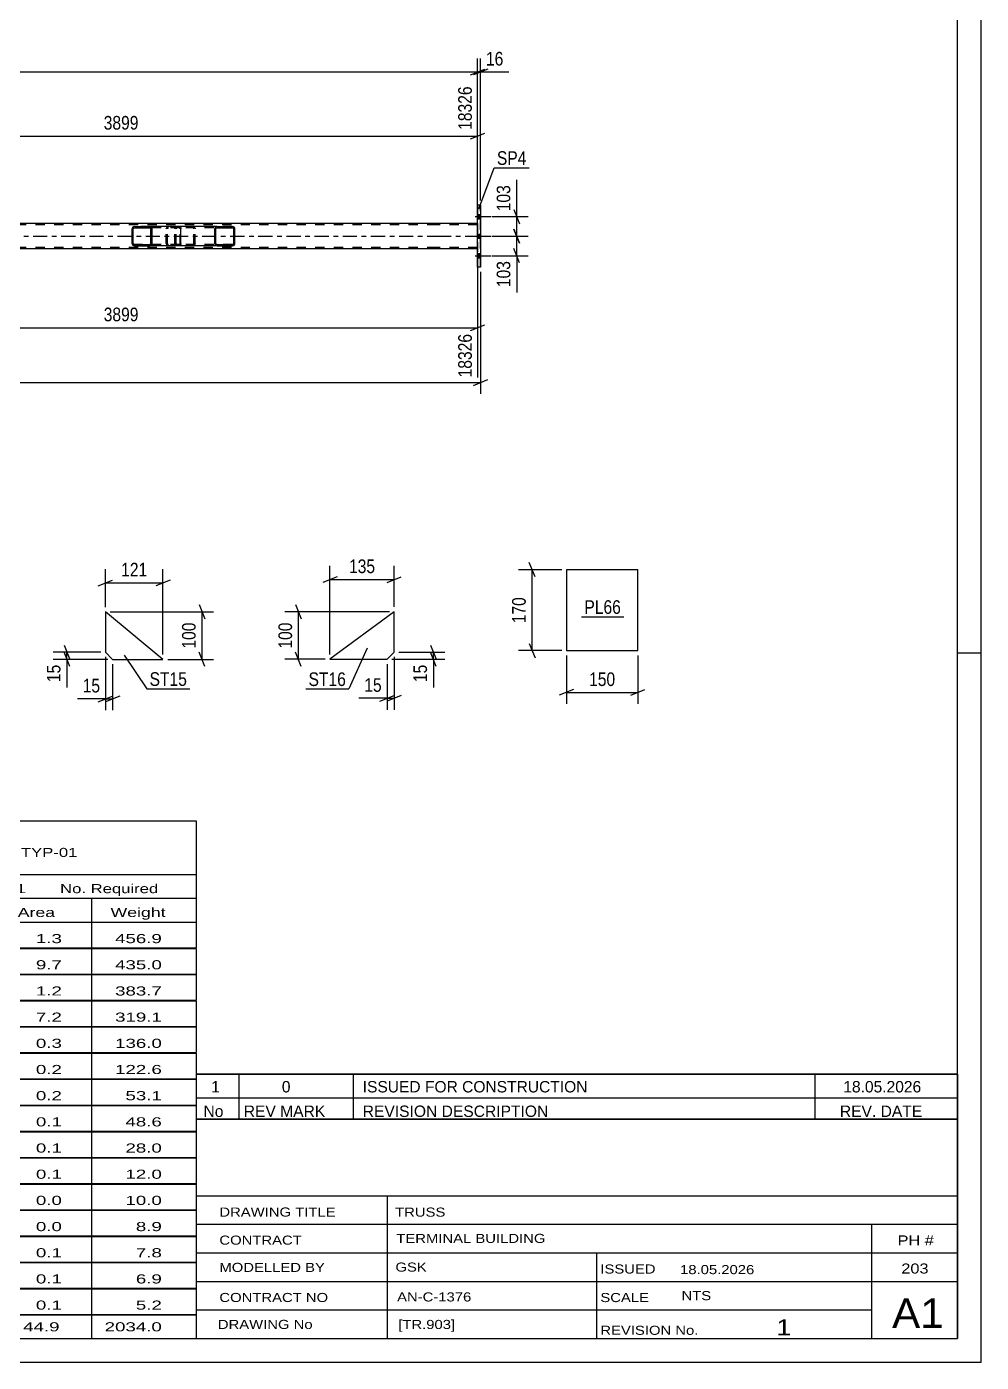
# Model space of a CAD drawing. Header units: millimetres. Extents: x 0 to 841, y 0 to 594.
# Drawn here: x 640.4 to 841, y 0 to 280.6 of the extents above; entities that cross this region are included whole.
import ezdxf

# ---------------------------------------------------------------- set-up
doc = ezdxf.new("R2010")
doc.units = ezdxf.units.MM
doc.linetypes.add('DXK_LINE_DOT2', pattern=[3.9198, 1.9599, -1.9599])
doc.linetypes.add('DXK_LINE_DOT3', pattern=[5.9187, 2.979, -0.9799, 0.9799, -0.9799])
doc.styles.add('Arial Narrow', font='ARIALN.TTF', dxfattribs={"height": 0.2})

# ---------------------------------------------------------------- blocks, each defined once
blk = doc.blocks.new('Unknown-283133313-1133')
at = {"color": 5, "linetype": 'Continuous'}
for p, q in [((841, 0), (841, 594)), ((836, 5), (836, 589)), ((841, 149), (836, 149)), ((5, 5), (836, 5)), ((0, 0), (841, 0))]:
    blk.add_line(p, q, dxfattribs=at)
blk = doc.blocks.new('Part-283133313-5210 - 5194')
at = {"color": 2, "linetype": 'Continuous'}
for p, q in [((656.93, 157.68), (656.93, 149.18)), ((669.02, 147.68), (656.93, 157.68)), ((656.93, 149.18), (658.43, 147.68)), ((658.43, 147.68), (669.02, 147.68))]:
    blk.add_line(p, q, dxfattribs=at)
blk = doc.blocks.new('Part-283133313-5276 - 5260')
at = {"color": 2, "linetype": 'Continuous'}
for p, q in [((717.61, 157.69), (704.11, 147.69)), ((717.61, 149.19), (717.61, 157.69)), ((716.11, 147.69), (717.61, 149.19)), ((704.11, 147.69), (716.11, 147.69))]:
    blk.add_line(p, q, dxfattribs=at)
blk = doc.blocks.new('Part-283133313-1417 - 1373')
at = {"color": 7, "linetype": 'DXK_LINE_DOT2'}
for p, q in [((726.51, 238.99), (67.6, 238.99)), ((735.13, 238.99), (726.61, 238.99)), ((735.13, 233.95), (735.13, 239.23)), ((735.13, 239.23), (735.13, 239.23)), ((735.13, 239.23), (735.13, 233.95)), ((735.13, 238.99), (735.13, 238.99)), ((726.51, 234.19), (67.6, 234.19)), ((735.13, 234.19), (726.61, 234.19)), ((735.13, 234.19), (735.13, 234.19)), ((735.13, 233.95), (735.13, 233.95))]:
    blk.add_line(p, q, dxfattribs=at)
at = {"color": 2, "linetype": 'Continuous'}
for p, q in [((726.51, 239.23), (590.52, 239.23)), ((735.13, 239.23), (726.61, 239.23)), ((726.51, 233.95), (590.52, 233.95)), ((735.13, 233.95), (726.61, 233.95))]:
    blk.add_line(p, q, dxfattribs=at)
at = {"color": 7, "linetype": 'DXK_LINE_DOT3'}
for p, q in [((67.6, 236.59), (726.51, 236.59)), ((726.61, 236.59), (745.13, 236.59))]:
    blk.add_line(p, q, dxfattribs=at)
blk = doc.blocks.new('Part-283133313-1544 - 1373')
at = {"linetype": 'Continuous'}
h = blk.add_hatch(dxfattribs=at)
h.set_pattern_fill('', scale=0.7, style=0, pattern_type=0)
h.set_pattern_definition([(45, (666.6946, 238.2945), (-1.57154, 1.57154), [])])
h.paths.add_polyline_path([(666.73, 238.11), (666.69, 238.29), (666.59, 238.45), (666.42, 238.55), (666.23, 238.59), (663.05, 238.59), (662.85, 238.55), (662.69, 238.45), (662.58, 238.29), (662.54, 238.11), (662.54, 235.07), (662.58, 234.89), (662.69, 234.73), (662.85, 234.63), (663.05, 234.59), (666.23, 234.59), (666.42, 234.63), (666.59, 234.73), (666.69, 234.89), (666.73, 235.07)])
h.paths.add_polyline_path([(666.46, 234.98), (666.41, 234.9), (666.33, 234.85), (666.23, 234.83), (663.05, 234.83), (662.95, 234.85), (662.87, 234.9), (662.81, 234.98), (662.79, 235.07), (662.79, 238.11), (662.81, 238.2), (662.87, 238.28), (662.95, 238.33), (663.05, 238.35), (666.23, 238.35), (666.33, 238.33), (666.41, 238.28), (666.46, 238.2), (666.48, 238.11), (666.48, 235.07)])
at = {"color": 2, "linetype": 'Continuous'}
for p, q in [((663.05, 238.59), (662.85, 238.55)), ((663.05, 238.59), (666.23, 238.59)), ((672.53, 238.59), (666.23, 238.59)), ((666.42, 238.55), (666.23, 238.59)), ((672.53, 238.59), (672.63, 238.55)), ((672.63, 238.55), (672.72, 238.45)), ((662.58, 238.29), (662.54, 238.11)), ((662.54, 235.07), (662.54, 238.11)), ((662.79, 238.11), (662.81, 238.2)), ((662.79, 235.07), (662.79, 238.11)), ((662.81, 238.2), (662.87, 238.28)), ((662.87, 238.28), (662.95, 238.33)), ((662.95, 238.33), (663.05, 238.35)), ((663.05, 238.35), (666.23, 238.35)), ((666.23, 238.35), (666.33, 238.33)), ((666.33, 238.33), (666.41, 238.28)), ((666.41, 238.28), (666.46, 238.2)), ((666.46, 238.2), (666.48, 238.11)), ((666.48, 235.07), (666.48, 238.11)), ((666.73, 238.11), (666.69, 238.29)), ((666.73, 235.07), (666.73, 238.11)), ((672.72, 238.45), (672.78, 238.29)), ((672.78, 238.29), (672.8, 238.11)), ((672.8, 235.07), (672.8, 238.11)), ((662.54, 235.07), (662.58, 234.89)), ((662.81, 234.98), (662.79, 235.07)), ((662.87, 234.9), (662.81, 234.98)), ((662.85, 234.63), (663.05, 234.59)), ((662.95, 234.85), (662.87, 234.9)), ((663.05, 234.83), (662.95, 234.85)), ((663.05, 234.83), (666.23, 234.83)), ((663.05, 234.59), (666.23, 234.59)), ((666.33, 234.85), (666.23, 234.83)), ((666.23, 234.59), (666.42, 234.63)), ((672.53, 234.59), (666.23, 234.59)), ((666.41, 234.9), (666.33, 234.85)), ((666.46, 234.98), (666.41, 234.9)), ((666.48, 235.07), (666.46, 234.98)), ((666.69, 234.89), (666.73, 235.07)), ((672.63, 234.63), (672.53, 234.59)), ((672.72, 234.73), (672.63, 234.63)), ((672.78, 234.89), (672.72, 234.73)), ((672.8, 235.07), (672.78, 234.89))]:
    blk.add_line(p, q, dxfattribs=at)
at = {"color": 7, "linetype": 'DXK_LINE_DOT2'}
for p, q in [((666.23, 238.59), (663.05, 238.59)), ((670, 238.55), (670.2, 238.59)), ((671.54, 238.35), (671.54, 238.59)), ((672.53, 238.35), (663.05, 238.35)), ((669.69, 238.11), (669.73, 238.29)), ((669.69, 235.07), (669.69, 238.11)), ((669.96, 238.2), (669.94, 238.11)), ((669.94, 235.07), (669.94, 238.11)), ((670.02, 238.28), (669.96, 238.2)), ((670.02, 238.28), (670.04, 238.29)), ((670.04, 238.29), (670.1, 238.33)), ((670.1, 238.33), (670.2, 238.35)), ((672.58, 238.33), (672.53, 238.35)), ((672.63, 238.28), (672.58, 238.33)), ((672.66, 238.2), (672.63, 238.28)), ((672.67, 238.11), (672.66, 238.2)), ((672.67, 235.07), (672.67, 238.11)), ((672.53, 234.83), (663.05, 234.83)), ((666.23, 234.59), (663.05, 234.59)), ((669.73, 234.89), (669.69, 235.07)), ((669.94, 235.07), (669.96, 234.98)), ((669.96, 234.98), (670.02, 234.9)), ((670.2, 234.59), (670, 234.63)), ((670.02, 234.9), (670.1, 234.85)), ((670.1, 234.85), (670.2, 234.83)), ((671.54, 234.59), (671.54, 234.83)), ((672.53, 234.83), (672.58, 234.85)), ((672.58, 234.85), (672.63, 234.9)), ((672.63, 234.9), (672.66, 234.98)), ((672.66, 234.98), (672.67, 235.07))]:
    blk.add_line(p, q, dxfattribs=at)
at = {"color": 2, "linetype": 'Continuous'}
for centre, start, end in [((663.03, 238.1), 111.1941, 156.1506), ((666.24, 238.1), 23.8494, 68.8059), ((663.03, 235.09), 203.8494, 248.8059), ((666.24, 235.09), 291.1941, 336.1506)]:
    blk.add_arc(centre, 0.492, start, end, dxfattribs=at)
at = {"color": 7, "linetype": 'DXK_LINE_DOT2'}
for centre, start, end in [((670.18, 238.1), 111.1941, 156.1506), ((670.18, 235.09), 203.8494, 248.8059)]:
    blk.add_arc(centre, 0.492, start, end, dxfattribs=at)
blk = doc.blocks.new('Bolt-283133313-1439 - 1373')
at = {"linetype": 'Continuous'}
for points in [[(735.77, 240.25), (735.77, 241.13), (735.13, 241.13), (735.13, 240.25)], [(735.77, 240.25), (735.77, 241.13), (735.13, 241.13), (735.13, 240.25)], [(735.77, 240.25), (735.77, 241.13), (735.13, 241.13), (735.13, 240.25)], [(735.77, 236.15), (735.77, 237.03), (735.13, 237.03), (735.13, 236.15)], [(735.77, 236.15), (735.77, 237.03), (735.13, 237.03), (735.13, 236.15)], [(735.77, 232.05), (735.77, 232.93), (735.13, 232.93), (735.13, 232.05)], [(735.77, 232.05), (735.77, 232.93), (735.13, 232.93), (735.13, 232.05)], [(735.77, 232.05), (735.77, 232.93), (735.13, 232.93), (735.13, 232.05)]]:
    blk.add_hatch(color=1, dxfattribs=at).paths.add_polyline_path(points)
at = {"color": 1, "linetype": 'Continuous'}
for p, q in [((734.61, 240.69), (737.93, 240.69)), ((734.61, 240.69), (737.93, 240.69)), ((734.61, 240.69), (737.93, 240.69)), ((735.13, 241.13), (735.77, 241.13)), ((735.13, 241.13), (735.77, 241.13)), ((735.13, 241.13), (735.77, 241.13)), ((735.13, 240.25), (735.77, 240.25)), ((735.13, 240.25), (735.77, 240.25)), ((735.13, 240.25), (735.77, 240.25)), ((734.61, 236.59), (737.93, 236.59)), ((734.61, 236.59), (737.93, 236.59)), ((735.13, 237.03), (735.77, 237.03)), ((735.13, 237.03), (735.77, 237.03)), ((735.13, 236.15), (735.77, 236.15)), ((735.13, 236.15), (735.77, 236.15)), ((735.13, 232.93), (735.77, 232.93)), ((735.13, 232.93), (735.77, 232.93)), ((735.13, 232.93), (735.77, 232.93)), ((734.61, 232.49), (737.93, 232.49)), ((734.61, 232.49), (737.93, 232.49)), ((734.61, 232.49), (737.93, 232.49)), ((735.13, 232.05), (735.77, 232.05)), ((735.13, 232.05), (735.77, 232.05)), ((735.13, 232.05), (735.77, 232.05))]:
    blk.add_line(p, q, dxfattribs=at)
blk = doc.blocks.new('Part-283133313-1542 - 1373')
at = {"color": 2, "linetype": 'Continuous'}
for p, q in [((735.77, 243.09), (735.13, 243.09)), ((735.13, 230.09), (735.13, 243.09)), ((735.77, 243.09), (735.77, 230.09)), ((735.77, 230.09), (735.13, 230.09))]:
    blk.add_line(p, q, dxfattribs=at)
at = {"color": 7, "linetype": 'DXK_LINE_DOT2'}
for p, q in [((735.13, 243.09), (735.13, 230.09)), ((735.77, 230.09), (735.77, 243.09))]:
    blk.add_line(p, q, dxfattribs=at)
blk = doc.blocks.new('Part-283133313-1534 - 1373')
at = {"linetype": 'Continuous'}
h = blk.add_hatch(dxfattribs=at)
h.set_pattern_fill('', scale=0.7, style=0, pattern_type=0)
h.set_pattern_definition([(45, (684.1053, 238.2945), (-1.57154, 1.57154), [])])
h.paths.add_polyline_path([(684.14, 238.11), (684.11, 238.29), (683.99, 238.45), (683.83, 238.55), (683.63, 238.59), (680.4, 238.59), (680.2, 238.55), (680.04, 238.45), (679.93, 238.29), (679.89, 238.11), (679.89, 235.07), (679.93, 234.89), (680.04, 234.73), (680.2, 234.63), (680.4, 234.59), (683.63, 234.59), (683.83, 234.63), (683.99, 234.73), (684.11, 234.89), (684.14, 235.07)])
h.paths.add_polyline_path([(683.87, 234.98), (683.81, 234.9), (683.73, 234.85), (683.63, 234.83), (680.4, 234.83), (680.3, 234.85), (680.22, 234.9), (680.16, 234.98), (680.14, 235.07), (680.14, 238.11), (680.16, 238.2), (680.22, 238.28), (680.3, 238.33), (680.4, 238.35), (683.63, 238.35), (683.73, 238.33), (683.81, 238.28), (683.87, 238.2), (683.89, 238.11), (683.89, 235.07)])
at = {"color": 7, "linetype": 'DXK_LINE_DOT2'}
for p, q in [((671.85, 238.55), (672.05, 238.59)), ((672.53, 238.59), (672.05, 238.59)), ((675.28, 238.59), (675.48, 238.55)), ((683.63, 238.59), (680.4, 238.59)), ((671.54, 238.11), (671.58, 238.29)), ((671.54, 235.07), (671.54, 238.11)), ((671.81, 238.2), (671.79, 238.11)), ((671.79, 235.07), (671.79, 238.11)), ((671.87, 238.28), (671.81, 238.2)), ((671.95, 238.33), (671.87, 238.28)), ((672.05, 238.35), (671.95, 238.33)), ((683.63, 238.35), (672.05, 238.35)), ((675.38, 238.33), (675.28, 238.35)), ((675.46, 238.28), (675.38, 238.33)), ((675.52, 238.2), (675.46, 238.28)), ((675.54, 238.11), (675.52, 238.2)), ((675.54, 235.07), (675.54, 238.11)), ((675.76, 238.29), (675.79, 238.11)), ((675.79, 235.07), (675.79, 238.11)), ((671.58, 234.89), (671.54, 235.07)), ((671.79, 235.07), (671.81, 234.98)), ((671.81, 234.98), (671.87, 234.9)), ((672.05, 234.59), (671.85, 234.63)), ((671.87, 234.9), (671.95, 234.85)), ((671.95, 234.85), (672.05, 234.83)), ((683.63, 234.83), (672.05, 234.83)), ((672.53, 234.59), (672.05, 234.59)), ((675.28, 234.83), (675.38, 234.85)), ((675.48, 234.63), (675.28, 234.59)), ((675.38, 234.85), (675.46, 234.9)), ((675.46, 234.9), (675.52, 234.98)), ((675.52, 234.98), (675.54, 235.07)), ((675.79, 235.07), (675.76, 234.89)), ((683.63, 234.59), (680.4, 234.59))]:
    blk.add_line(p, q, dxfattribs=at)
at = {"color": 2, "linetype": 'Continuous'}
for p, q in [((680.4, 238.59), (672.53, 238.59)), ((680.4, 238.59), (680.2, 238.55)), ((680.4, 238.59), (683.63, 238.59)), ((683.83, 238.55), (683.63, 238.59)), ((679.93, 238.29), (679.89, 238.11)), ((679.89, 235.07), (679.89, 238.11)), ((680.14, 238.11), (680.16, 238.2)), ((680.14, 235.07), (680.14, 238.11)), ((680.16, 238.2), (680.22, 238.28)), ((680.22, 238.28), (680.3, 238.33)), ((680.3, 238.33), (680.4, 238.35)), ((680.4, 238.35), (683.63, 238.35)), ((683.63, 238.35), (683.73, 238.33)), ((683.73, 238.33), (683.81, 238.28)), ((683.81, 238.28), (683.87, 238.2)), ((683.87, 238.2), (683.89, 238.11)), ((683.89, 235.07), (683.89, 238.11)), ((684.14, 238.11), (684.11, 238.29)), ((684.14, 235.07), (684.14, 238.11)), ((680.4, 234.59), (672.53, 234.59)), ((679.89, 235.07), (679.93, 234.89)), ((680.16, 234.98), (680.14, 235.07)), ((680.22, 234.9), (680.16, 234.98)), ((680.2, 234.63), (680.4, 234.59)), ((680.3, 234.85), (680.22, 234.9)), ((680.4, 234.83), (680.3, 234.85)), ((680.4, 234.83), (683.63, 234.83)), ((680.4, 234.59), (683.63, 234.59)), ((683.73, 234.85), (683.63, 234.83)), ((683.63, 234.59), (683.83, 234.63)), ((683.81, 234.9), (683.73, 234.85)), ((683.87, 234.98), (683.81, 234.9)), ((683.89, 235.07), (683.87, 234.98)), ((684.11, 234.89), (684.14, 235.07))]:
    blk.add_line(p, q, dxfattribs=at)
at = {"color": 7, "linetype": 'DXK_LINE_DOT2'}
for centre, start, end in [((672.03, 238.09), 110.7583, 155.6801), ((675.3, 238.09), 24.3199, 69.2417), ((672.03, 235.09), 204.3199, 249.2417), ((675.3, 235.09), 290.7583, 335.6801)]:
    blk.add_arc(centre, 0.496, start, end, dxfattribs=at)
at = {"color": 2, "linetype": 'Continuous'}
for centre, start, end in [((680.38, 238.09), 110.7583, 155.68), ((683.65, 238.09), 24.32, 69.2417), ((680.38, 235.09), 204.32, 249.2417), ((683.65, 235.09), 290.7583, 335.68)]:
    blk.add_arc(centre, 0.496, start, end, dxfattribs=at)
blk = doc.blocks.new('Part-283133313-5167 - 5163')
at = {"color": 2, "linetype": 'Continuous'}
for p, q in [((753.82, 166.51), (753.82, 149.51)), ((768.82, 166.51), (753.82, 166.51)), ((768.82, 149.51), (768.82, 166.51)), ((753.82, 149.51), (768.82, 149.51))]:
    blk.add_line(p, q, dxfattribs=at)
blk = doc.blocks.new('StraightDimension-283133313-5234 - 5194')
at = {"color": 7, "linetype": 'Continuous'}
for p, q in [((655.93, 149.18), (645.98, 149.18)), ((648.23, 150.68), (649.43, 147.68)), ((649.43, 146.18), (648.23, 149.18)), ((648.83, 147.68), (648.83, 149.18)), ((657.43, 147.68), (645.98, 147.68))]:
    blk.add_line(p, q, dxfattribs=at)
at = {"color": 0}
blk.add_wipeout([(648.08, 147.15), (643.88, 147.15), (643.88, 142.3), (648.08, 142.3)], dxfattribs=at)
at = {"color": 7, "linetype": 'Continuous'}
blk.add_line((648.83, 147.68), (648.83, 141.77), dxfattribs=at)
blk.add_line((648.83, 147.68), (648.83, 141.77), dxfattribs=at)
at = {"color": 3, "style": 'Arial Narrow'}
blk.add_text('15', height=2.863, rotation=90.0002, dxfattribs=at).set_placement((647.48, 142.9))
blk = doc.blocks.new('StraightDimension-283133313-5212 - 5194')
at = {"color": 7, "linetype": 'Continuous'}
for p, q in [((656.93, 148.18), (656.93, 136.98)), ((658.43, 146.68), (658.43, 136.98)), ((655.43, 138.78), (658.43, 139.98)), ((659.93, 139.98), (656.93, 138.78)), ((656.93, 139.38), (658.43, 139.38))]:
    blk.add_line(p, q, dxfattribs=at)
at = {"color": 0}
blk.add_wipeout([(656.41, 140.13), (656.41, 144.33), (651.55, 144.33), (651.55, 140.13)], dxfattribs=at)
at = {"color": 7, "linetype": 'Continuous'}
blk.add_line((656.93, 139.38), (651.03, 139.38), dxfattribs=at)
blk.add_line((656.93, 139.38), (651.03, 139.38), dxfattribs=at)
at = {"color": 3, "style": 'Arial Narrow'}
blk.add_text('15', height=2.863, dxfattribs=at).set_placement((652.15, 140.73))
blk = doc.blocks.new('StraightDimension-283133313-5224 - 5194')
at = {"color": 7, "linetype": 'Continuous'}
for p, q in [((656.93, 158.68), (656.93, 166.6)), ((669.02, 148.68), (669.02, 166.6)), ((655.43, 163.15), (658.43, 164.35)), ((656.93, 163.75), (669.02, 163.75)), ((670.52, 164.35), (667.52, 163.15))]:
    blk.add_line(p, q, dxfattribs=at)
at = {"color": 0}
blk.add_wipeout([(666.32, 164.5), (666.32, 168.7), (659.64, 168.7), (659.64, 164.5)], dxfattribs=at)
at = {"color": 3, "style": 'Arial Narrow'}
blk.add_text('121', height=2.863, dxfattribs=at).set_placement((660.24, 165.1))
blk = doc.blocks.new('StraightDimension-283133313-5245 - 5194')
at = {"color": 7, "linetype": 'Continuous'}
for p, q in [((657.93, 157.68), (679.64, 157.68)), ((676.64, 159.18), (677.84, 156.18)), ((677.24, 147.68), (677.24, 157.68)), ((677.84, 146.18), (676.64, 149.18)), ((670.02, 147.68), (679.64, 147.68))]:
    blk.add_line(p, q, dxfattribs=at)
at = {"color": 0}
blk.add_wipeout([(676.49, 156.02), (672.29, 156.02), (672.29, 149.34), (676.49, 149.34)], dxfattribs=at)
at = {"color": 3, "style": 'Arial Narrow'}
blk.add_text('100', height=2.863, rotation=90.0002, dxfattribs=at).set_placement((675.89, 149.94))
blk = doc.blocks.new('StraightDimension-283133313-5316 - 5260')
at = {"color": 7, "linetype": 'Continuous'}
for p, q in [((716.61, 157.69), (694.65, 157.69)), ((696.9, 159.19), (698.1, 156.19)), ((697.5, 147.69), (697.5, 157.69)), ((698.1, 146.19), (696.9, 149.19)), ((703.11, 147.69), (694.65, 147.69))]:
    blk.add_line(p, q, dxfattribs=at)
at = {"color": 0}
blk.add_wipeout([(696.75, 156.03), (692.55, 156.03), (692.55, 149.34), (696.75, 149.34)], dxfattribs=at)
at = {"color": 3, "style": 'Arial Narrow'}
blk.add_text('100', height=2.863, rotation=90.0002, dxfattribs=at).set_placement((696.15, 149.94))
blk = doc.blocks.new('StraightDimension-283133313-5278 - 5260')
at = {"color": 7, "linetype": 'Continuous'}
for p, q in [((704.11, 148.69), (704.11, 167.3)), ((717.61, 158.69), (717.61, 167.3)), ((705.61, 165.05), (702.61, 163.85)), ((704.11, 164.45), (717.61, 164.45)), ((716.11, 163.85), (719.11, 165.05))]:
    blk.add_line(p, q, dxfattribs=at)
at = {"color": 0}
blk.add_wipeout([(714.21, 165.2), (714.21, 169.4), (707.52, 169.4), (707.52, 165.2)], dxfattribs=at)
at = {"color": 3, "style": 'Arial Narrow'}
blk.add_text('135', height=2.863, dxfattribs=at).set_placement((708.12, 165.8))
blk = doc.blocks.new('StraightDimension-283133313-5290 - 5260')
at = {"color": 7, "linetype": 'Continuous'}
for p, q in [((716.11, 146.69), (716.11, 137.11)), ((717.61, 148.19), (717.61, 137.11)), ((714.61, 138.91), (717.61, 140.11)), ((719.11, 140.11), (716.11, 138.91)), ((716.11, 139.51), (717.61, 139.51))]:
    blk.add_line(p, q, dxfattribs=at)
at = {"color": 0}
blk.add_wipeout([(715.59, 140.26), (715.59, 144.46), (710.73, 144.46), (710.73, 140.26)], dxfattribs=at)
at = {"color": 7, "linetype": 'Continuous'}
blk.add_line((716.11, 139.51), (710.21, 139.51), dxfattribs=at)
blk.add_line((716.11, 139.51), (710.21, 139.51), dxfattribs=at)
at = {"color": 3, "style": 'Arial Narrow'}
blk.add_text('15', height=2.863, dxfattribs=at).set_placement((711.33, 140.86))
blk = doc.blocks.new('StraightDimension-283133313-5305 - 5260')
at = {"color": 7, "linetype": 'Continuous'}
for p, q in [((718.61, 149.19), (728.26, 149.19)), ((725.26, 150.69), (726.46, 147.69)), ((726.46, 146.19), (725.26, 149.19)), ((725.86, 147.69), (725.86, 149.19)), ((717.11, 147.69), (728.26, 147.69))]:
    blk.add_line(p, q, dxfattribs=at)
at = {"color": 0}
blk.add_wipeout([(725.11, 147.16), (720.91, 147.16), (720.91, 142.3), (725.11, 142.3)], dxfattribs=at)
at = {"color": 7, "linetype": 'Continuous'}
blk.add_line((725.86, 147.69), (725.86, 141.78), dxfattribs=at)
blk.add_line((725.86, 147.69), (725.86, 141.78), dxfattribs=at)
at = {"color": 3, "style": 'Arial Narrow'}
blk.add_text('15', height=2.863, rotation=90.0002, dxfattribs=at).set_placement((724.51, 142.9))
blk = doc.blocks.new('StraightDimension-283133313-7514 - 1373')
at = {"color": 7, "linetype": 'Continuous'}
for p, q in [((738.17, 236.59), (745.77, 236.59)), ((742.77, 238.09), (743.97, 235.09)), ((743.37, 232.49), (743.37, 236.59)), ((743.97, 230.99), (742.77, 233.99)), ((738.17, 232.49), (745.77, 232.49))]:
    blk.add_line(p, q, dxfattribs=at)
at = {"color": 0}
blk.add_wipeout([(742.62, 231.97), (738.42, 231.97), (738.42, 225.28), (742.62, 225.28)], dxfattribs=at)
at = {"color": 7, "linetype": 'Continuous'}
blk.add_line((743.37, 232.49), (743.37, 224.76), dxfattribs=at)
blk.add_line((743.37, 232.49), (743.37, 224.76), dxfattribs=at)
at = {"color": 3, "style": 'Arial Narrow'}
blk.add_text('103', height=2.863, rotation=90.0002, dxfattribs=at).set_placement((742.02, 225.88))
blk = doc.blocks.new('StraightDimension-283133313-1683 - 1373')
at = {"color": 7, "linetype": 'Continuous'}
for p, q in [((735.77, 229.09), (735.77, 203.45)), ((58.34, 205.85), (735.77, 205.85)), ((734.27, 205.25), (737.27, 206.45))]:
    blk.add_line(p, q, dxfattribs=at)
blk = doc.blocks.new('StraightDimension-283133313-1700 - 1373')
at = {"color": 7, "linetype": 'Continuous'}
for p, q in [((735.13, 244.09), (735.13, 273.94)), ((735.77, 244.09), (735.77, 273.94)), ((733.63, 270.49), (736.63, 271.69)), ((737.27, 271.69), (734.27, 270.49)), ((735.13, 271.09), (735.77, 271.09))]:
    blk.add_line(p, q, dxfattribs=at)
at = {"color": 0}
blk.add_wipeout([(741.16, 271.84), (741.16, 276.04), (736.3, 276.04), (736.3, 271.84)], dxfattribs=at)
at = {"color": 7, "linetype": 'Continuous'}
blk.add_line((735.77, 271.09), (741.68, 271.09), dxfattribs=at)
blk.add_line((735.77, 271.09), (741.68, 271.09), dxfattribs=at)
at = {"color": 3, "style": 'Arial Narrow'}
blk.add_text('16', height=2.863, dxfattribs=at).set_placement((736.9, 272.44))
blk = doc.blocks.new('StraightDimension-283133313-1711 - 1373')
at = {"color": 7, "linetype": 'Continuous'}
for p, q in [((735.13, 244.09), (735.13, 273.94)), ((58.98, 271.09), (735.13, 271.09)), ((733.63, 270.49), (736.63, 271.69))]:
    blk.add_line(p, q, dxfattribs=at)
blk = doc.blocks.new('StraightDimension-283133313-1732 - 1373')
at = {"color": 7, "linetype": 'Continuous'}
for p, q in [((735.13, 232.95), (735.13, 206.92)), ((585.32, 224.55), (585.32, 206.92)), ((586.82, 217.96), (583.82, 216.76)), ((585.32, 217.36), (735.13, 217.36)), ((733.63, 216.76), (736.63, 217.96))]:
    blk.add_line(p, q, dxfattribs=at)
at = {"color": 0}
blk.add_wipeout([(664.49, 218.11), (664.49, 222.31), (655.97, 222.31), (655.97, 218.11)], dxfattribs=at)
at = {"color": 0, "linetype": 'Continuous'}
blk.add_wipeout([(734.53, 216.66), (730.33, 216.66), (730.33, 206.32), (734.53, 206.32)], dxfattribs=at)
at = {"color": 3, "style": 'Arial Narrow'}
blk.add_text('3899', height=2.863, dxfattribs=at).set_placement((656.57, 218.71))
at = {"color": 3, "linetype": 'Continuous', "style": 'Arial Narrow'}
blk.add_text('18326', height=2.863, rotation=90.0002, dxfattribs=at).set_placement((733.93, 206.92))
blk = doc.blocks.new('StraightDimension-283133313-1755 - 1373')
at = {"color": 7, "linetype": 'Continuous'}
for p, q in [((585.32, 248.63), (585.32, 268.07)), ((735.13, 240.23), (735.13, 268.07)), ((586.82, 258.23), (583.82, 257.03)), ((733.63, 257.03), (736.63, 258.23)), ((585.32, 257.63), (735.13, 257.63))]:
    blk.add_line(p, q, dxfattribs=at)
at = {"color": 0, "linetype": 'Continuous'}
blk.add_wipeout([(734.53, 268.67), (730.33, 268.67), (730.33, 258.33), (734.53, 258.33)], dxfattribs=at)
at = {"color": 0}
blk.add_wipeout([(664.49, 258.38), (664.49, 262.58), (655.97, 262.58), (655.97, 258.38)], dxfattribs=at)
at = {"color": 3, "linetype": 'Continuous', "style": 'Arial Narrow'}
blk.add_text('18326', height=2.863, rotation=90.0002, dxfattribs=at).set_placement((733.93, 258.93))
at = {"color": 3, "style": 'Arial Narrow'}
blk.add_text('3899', height=2.863, dxfattribs=at).set_placement((656.57, 258.98))
blk = doc.blocks.new('StraightDimension-283133313-7516 - 1373')
at = {"color": 7, "linetype": 'Continuous'}
for p, q in [((742.77, 242.19), (743.97, 239.19)), ((738.17, 240.69), (745.77, 240.69)), ((743.37, 236.59), (743.37, 240.69)), ((738.17, 236.59), (745.77, 236.59)), ((743.97, 235.09), (742.77, 238.09))]:
    blk.add_line(p, q, dxfattribs=at)
at = {"color": 0}
blk.add_wipeout([(742.62, 247.9), (738.42, 247.9), (738.42, 241.22), (742.62, 241.22)], dxfattribs=at)
at = {"color": 7, "linetype": 'Continuous'}
blk.add_line((743.37, 240.69), (743.37, 248.43), dxfattribs=at)
blk.add_line((743.37, 240.69), (743.37, 248.43), dxfattribs=at)
at = {"color": 3, "style": 'Arial Narrow'}
blk.add_text('103', height=2.863, rotation=90.0002, dxfattribs=at).set_placement((742.02, 241.82))
blk = doc.blocks.new('StraightDimension-283133313-5180 - 5163')
at = {"color": 7, "linetype": 'Continuous'}
for p, q in [((753.82, 148.51), (753.82, 138.33)), ((768.82, 148.51), (768.82, 138.33)), ((755.32, 141.33), (752.32, 140.13)), ((753.82, 140.73), (768.82, 140.73)), ((767.32, 140.13), (770.32, 141.33))]:
    blk.add_line(p, q, dxfattribs=at)
at = {"color": 0}
blk.add_wipeout([(764.66, 141.48), (764.66, 145.68), (757.98, 145.68), (757.98, 141.48)], dxfattribs=at)
at = {"color": 3, "style": 'Arial Narrow'}
blk.add_text('150', height=2.863, dxfattribs=at).set_placement((758.58, 142.08))
blk = doc.blocks.new('StraightDimension-283133313-5169 - 5163')
at = {"color": 7, "linetype": 'Continuous'}
for p, q in [((752.82, 166.51), (743.76, 166.51)), ((747.21, 165.01), (746.01, 168.01)), ((746.61, 149.51), (746.61, 166.51)), ((752.82, 149.51), (743.76, 149.51)), ((746.01, 151.01), (747.21, 148.01))]:
    blk.add_line(p, q, dxfattribs=at)
at = {"color": 0}
blk.add_wipeout([(745.86, 161.35), (741.66, 161.35), (741.66, 154.66), (745.86, 154.66)], dxfattribs=at)
at = {"color": 3, "style": 'Arial Narrow'}
blk.add_text('170', height=2.863, rotation=90.0002, dxfattribs=at).set_placement((745.26, 155.26))
blk = doc.blocks.new('Mark-283133313-5206 - 5194')
at = {"color": 0}
blk.add_wipeout([(674.06, 142.11), (674.06, 145.11), (666.21, 145.11), (666.21, 142.11)], dxfattribs=at)
blk.add_wipeout([(674.06, 142.11), (674.06, 145.11), (666.21, 145.11), (666.21, 142.11)], dxfattribs=at)
at = {"color": 30, "linetype": 'Continuous'}
for p, q in [((660.9, 148.53), (665.61, 141.51)), ((665.61, 141.51), (674.66, 141.51))]:
    blk.add_line(p, q, dxfattribs=at)
at = {"color": 3, "style": 'Arial Narrow'}
blk.add_text('ST15', height=2.863, dxfattribs=at).set_placement((666.21, 142.11))
blk = doc.blocks.new('Unknown-283133313-15630')
at = {"color": 7, "linetype": 'Continuous'}
for p, q in [((676, 51.05), (676, 5)), ((676, 51.05), (836, 51.05)), ((836, 51), (836, 5)), ((676, 35), (836, 35)), ((716.14, 35), (716.14, 5)), ((676, 29), (836, 29)), ((818, 5.05), (818, 29.05)), ((676, 23), (836, 23)), ((760.14, 23), (760.14, 5)), ((676, 17), (836, 17)), ((676, 11), (818, 11)), ((676, 5), (836, 5))]:
    blk.add_line(p, q, dxfattribs=at)
at = {"color": 7, "style": 'Arial Narrow'}
for s, height, width, p in [('DRAWING TITLE', 1.9089, 1.425378, (680.88, 30.61)), ('TRUSS', 1.909, 1.425378, (717.81, 30.59)), ('CONTRACT', 1.909, 1.425378, (680.88, 24.71)), ('TERMINAL BUILDING', 1.9089, 1.425378, (718.06, 25.07)), ('MODELLED BY', 1.9089, 1.425378, (680.88, 18.98)), ('GSK', 1.909, 1.425378, (717.88, 19.04)), ('ISSUED', 1.909, 1.425378, (760.94, 18.64)), ('18.05.2026', 1.909, 1.425378, (777.69, 18.52)), ('CONTRACT NO', 1.9089, 1.425378, (680.88, 12.66)), ('AN-C-1376', 1.909, 1.425378, (718.23, 12.78)), ('SCALE', 1.909, 1.425378, (760.94, 12.65)), ('A1', 6.204, 1.25, (822.24, 7.2)), ('DRAWING No', 1.909, 1.425378, (680.56, 7)), ('[TR.903]', 1.909, 1.425378, (718.46, 6.99)), ('1', 3.34, 1.5, (797.91, 5.68)), ('REVISION No.', 1.9089, 1.425378, (760.94, 5.77))]:
    blk.add_text(s, height=height, dxfattribs=dict(at, width=width)).set_placement(p)
at = {"color": 7, "linetype": 'Continuous', "style": 'Arial Narrow'}
for s, height, width, p in [('PH #', 2.1, 1.42538, (823.4, 24.55)), ('203', 2.1, 1.42538, (824.19, 18.65)), ('NTS', 1.909, 1.425378, (778, 13.05))]:
    blk.add_text(s, height=height, dxfattribs=dict(at, width=width)).set_placement(p)
blk = doc.blocks.new('Unknown-283133313-15631')
at = {"color": 7, "linetype": 'Continuous'}
for p, q in [((516, 113.75), (676, 113.75)), ((516, 102.5), (516, 113.75)), ((676, 113.75), (676, 102.5)), ((516, 102.5), (676, 102.5)), ((516, 102.5), (516, 97.5)), ((676, 102.5), (676, 97.5)), ((516, 97.5), (676, 97.5)), ((516, 97.5), (516, 92.5)), ((540, 97.5), (540, 92.5)), ((575.5, 97.5), (575.5, 92.5)), ((601.5, 97.5), (601.5, 92.5)), ((614.5, 97.5), (614.5, 92.5)), ((632, 97.5), (632, 92.5)), ((654, 97.5), (654, 92.5)), ((676, 97.5), (676, 92.5)), ((516, 92.5), (676, 92.5)), ((516, 92.45), (516, 87.05)), ((516, 92.45), (676, 92.45)), ((540, 92.5), (540, 87)), ((575.5, 92.5), (575.5, 87)), ((601.5, 92.5), (601.5, 87)), ((614.5, 92.5), (614.5, 87)), ((632, 92.5), (632, 87)), ((654, 92.5), (654, 87)), ((676, 92.45), (676, 87.05)), ((516, 87.05), (676, 87.05)), ((540, 87), (540, 81.5)), ((575.5, 87), (575.5, 81.5)), ((601.5, 87), (601.5, 81.5)), ((614.5, 87), (614.5, 81.5)), ((632, 87), (632, 81.5)), ((654, 87), (654, 81.5)), ((516, 86.95), (516, 81.55)), ((516, 86.95), (676, 86.95)), ((676, 86.95), (676, 81.55)), ((516, 81.55), (676, 81.55)), ((516, 81.45), (516, 76.05)), ((516, 81.45), (676, 81.45)), ((540, 81.5), (540, 76)), ((575.5, 81.5), (575.5, 76)), ((601.5, 81.5), (601.5, 76)), ((614.5, 81.5), (614.5, 76)), ((632, 81.5), (632, 76)), ((654, 81.5), (654, 76)), ((676, 81.45), (676, 76.05)), ((516, 76.05), (676, 76.05)), ((516, 75.95), (516, 70.55)), ((516, 75.95), (676, 75.95)), ((540, 76), (540, 70.5)), ((575.5, 76), (575.5, 70.5)), ((601.5, 76), (601.5, 70.5)), ((614.5, 76), (614.5, 70.5)), ((632, 76), (632, 70.5)), ((654, 76), (654, 70.5)), ((676, 75.95), (676, 70.55)), ((516, 70.55), (676, 70.55)), ((516, 70.45), (516, 65.05)), ((516, 70.45), (676, 70.45)), ((540, 70.5), (540, 65)), ((575.5, 70.5), (575.5, 65)), ((601.5, 70.5), (601.5, 65)), ((614.5, 70.5), (614.5, 65)), ((632, 70.5), (632, 65)), ((654, 70.5), (654, 65)), ((676, 70.45), (676, 65.05)), ((516, 65.05), (676, 65.05)), ((516, 64.95), (516, 59.55)), ((516, 64.95), (676, 64.95)), ((540, 65), (540, 59.5)), ((575.5, 65), (575.5, 59.5)), ((601.5, 65), (601.5, 59.5)), ((614.5, 65), (614.5, 59.5)), ((632, 65), (632, 59.5)), ((654, 65), (654, 59.5)), ((676, 64.95), (676, 59.55)), ((516, 59.55), (676, 59.55)), ((516, 59.45), (516, 54.05)), ((516, 59.45), (676, 59.45)), ((540, 59.5), (540, 54)), ((575.5, 59.5), (575.5, 54)), ((601.5, 59.5), (601.5, 54)), ((614.5, 59.5), (614.5, 54)), ((632, 59.5), (632, 54)), ((654, 59.5), (654, 54)), ((676, 59.45), (676, 54.05)), ((516, 54.05), (676, 54.05)), ((516, 53.95), (516, 48.55)), ((516, 53.95), (676, 53.95)), ((540, 54), (540, 48.5)), ((575.5, 54), (575.5, 48.5)), ((601.5, 54), (601.5, 48.5)), ((614.5, 54), (614.5, 48.5)), ((632, 54), (632, 48.5)), ((654, 54), (654, 48.5)), ((676, 53.95), (676, 48.55)), ((516, 48.55), (676, 48.55)), ((516, 48.45), (516, 43.05)), ((516, 48.45), (676, 48.45)), ((540, 48.5), (540, 43)), ((575.5, 48.5), (575.5, 43)), ((601.5, 48.5), (601.5, 43)), ((614.5, 48.5), (614.5, 43)), ((632, 48.5), (632, 43)), ((654, 48.5), (654, 43)), ((676, 48.45), (676, 43.05)), ((516, 43.05), (676, 43.05)), ((516, 42.95), (516, 37.55)), ((516, 42.95), (676, 42.95)), ((540, 43), (540, 37.5)), ((575.5, 43), (575.5, 37.5)), ((601.5, 43), (601.5, 37.5)), ((614.5, 43), (614.5, 37.5)), ((632, 43), (632, 37.5)), ((654, 43), (654, 37.5)), ((676, 42.95), (676, 37.55)), ((516, 37.55), (676, 37.55)), ((516, 37.45), (516, 32.05)), ((516, 37.45), (676, 37.45)), ((540, 37.5), (540, 32)), ((575.5, 37.5), (575.5, 32)), ((601.5, 37.5), (601.5, 32)), ((614.5, 37.5), (614.5, 32)), ((632, 37.5), (632, 32)), ((654, 37.5), (654, 32)), ((676, 37.45), (676, 32.05)), ((516, 32.05), (676, 32.05)), ((516, 31.95), (516, 26.55)), ((516, 31.95), (676, 31.95)), ((540, 32), (540, 26.5)), ((575.5, 32), (575.5, 26.5)), ((601.5, 32), (601.5, 26.5)), ((614.5, 32), (614.5, 26.5)), ((632, 32), (632, 26.5)), ((654, 32), (654, 26.5)), ((676, 31.95), (676, 26.55)), ((516, 26.55), (676, 26.55)), ((516, 26.45), (516, 21.05)), ((516, 26.45), (676, 26.45)), ((540, 26.5), (540, 21)), ((575.5, 26.5), (575.5, 21)), ((601.5, 26.5), (601.5, 21)), ((614.5, 26.5), (614.5, 21)), ((632, 26.5), (632, 21)), ((654, 26.5), (654, 21)), ((676, 26.45), (676, 21.05)), ((516, 21.05), (676, 21.05)), ((516, 20.95), (516, 15.55)), ((516, 20.95), (676, 20.95)), ((540, 21), (540, 15.5)), ((575.5, 21), (575.5, 15.5)), ((601.5, 21), (601.5, 15.5)), ((614.5, 21), (614.5, 15.5)), ((632, 21), (632, 15.5)), ((654, 21), (654, 15.5)), ((676, 20.95), (676, 15.55)), ((516, 15.55), (676, 15.55)), ((516, 15.45), (516, 10.05)), ((516, 15.45), (676, 15.45)), ((540, 15.5), (540, 10)), ((575.5, 15.5), (575.5, 10)), ((601.5, 15.5), (601.5, 10)), ((614.5, 15.5), (614.5, 10)), ((632, 15.5), (632, 10)), ((654, 15.5), (654, 10)), ((676, 15.45), (676, 10.05)), ((516, 10.05), (676, 10.05)), ((516, 10), (676, 10)), ((516, 10), (516, 5)), ((632, 10), (632, 5)), ((654, 10), (654, 5)), ((676, 10), (676, 5)), ((516, 5), (676, 5))]:
    blk.add_line(p, q, dxfattribs=at)
at = {"color": 7, "style": 'Arial Narrow'}
for s, height, width, p in [('GENERAL NOTES & WELD DETAILS :', 2.8633, 1.4, (517.15, 106.06)), ('REFER TYP DRAWING TYP-01', 1.9089, 1.6, (600.7, 106.16)), ("MATERIAL LIST FOR ASSEMBLY MK'D", 1.9089, 1.6, (517.15, 98.56)), ('TR903', 1.909, 1.794707, (609.9, 98.47)), ('1', 1.91, 1.794707, (638.08, 98.56)), ('No. Required', 1.9089, 1.6, (647.41, 98.56)), ('Mark', 1.909, 1.7, (517.34, 93.5)), ('Profile', 1.909, 1.7, (550.41, 93.5)), ('Material', 1.909, 1.7, (580.54, 93.56)), ('No.', 1.909, 1.7, (605.5, 93.56)), ('Length', 1.909, 1.7, (616, 93.56)), ('Area', 1.909, 1.7, (638.5, 93.56)), ('Weight', 1.909, 1.7, (658, 93.56))]:
    blk.add_text(s, height=height, dxfattribs=dict(at, width=width)).set_placement(p)
at = {"color": 7, "linetype": 'Continuous', "style": 'Arial Narrow'}
for s, height, width, p in [('M233', 1.909, 1.794707, (517.5, 88.06)), ('SHS100*6', 1.909, 1.794707, (542, 88.06)), ('E350', 1.909, 1.794707, (581.74, 88.06)), ('8', 1.91, 1.794707, (605.86, 88.06)), ('3261', 1.909, 1.794707, (618.58, 88.06)), ('1.3', 1.909, 1.794707, (642.32, 88.06)), ('456.9', 1.909, 1.794707, (658.96, 88.06)), ('BC122', 1.909, 1.794707, (517.5, 82.56)), ('SHS132*6', 1.909, 1.794707, (542, 82.56)), ('E350', 1.909, 1.794707, (581.74, 82.56)), ('1', 1.91, 1.794707, (605.86, 82.56)), ('18326', 1.909, 1.794707, (616.4, 82.56)), ('9.7', 1.909, 1.794707, (642.32, 82.56)), ('435.0', 1.909, 1.794707, (658.96, 82.56)), ('M230', 1.909, 1.794707, (517.5, 77.06)), ('SHS100*6', 1.909, 1.794707, (542, 77.06)), ('E350', 1.909, 1.794707, (581.74, 77.06)), ('7', 1.91, 1.794707, (605.86, 77.06)), ('3167', 1.909, 1.794707, (618.58, 77.06)), ('1.2', 1.909, 1.794707, (642.32, 77.06)), ('383.7', 1.909, 1.794707, (658.96, 77.06)), ('TR903', 1.909, 1.794707, (517.5, 71.56)), ('SHS100*6', 1.909, 1.794707, (542, 71.56)), ('E350', 1.909, 1.794707, (581.74, 71.56)), ('1', 1.91, 1.794707, (605.86, 71.56)), ('18017', 1.909, 1.794707, (616.4, 71.56)), ('7.2', 1.909, 1.794707, (642.32, 71.56)), ('319.1', 1.909, 1.794707, (658.96, 71.56)), ('SP12', 1.909, 1.794707, (517.5, 66.06)), ('PL20*380', 1.909, 1.794707, (542, 66.06)), ('E350', 1.909, 1.794707, (581.74, 66.06)), ('6', 1.91, 1.794707, (605.86, 66.06)), ('380', 1.909, 1.794707, (620.77, 66.06)), ('0.3', 1.909, 1.794707, (642.32, 66.06)), ('136.0', 1.909, 1.794707, (658.96, 66.06)), ('PL581', 1.909, 1.794707, (517.5, 60.56)), ('PL12*300', 1.909, 1.794707, (542, 60.56)), ('E350', 1.909, 1.794707, (581.74, 60.56)), ('14', 1.909, 1.794707, (604.76, 60.56)), ('310', 1.909, 1.794707, (620.77, 60.56)), ('0.2', 1.909, 1.794707, (642.32, 60.56)), ('122.6', 1.909, 1.794707, (658.96, 60.56)), ('SP4', 1.909, 1.794707, (517.5, 55.06)), ('PL16*325', 1.909, 1.794707, (542, 55.06)), ('E350', 1.909, 1.794707, (581.74, 55.06)), ('4', 1.91, 1.794707, (605.86, 55.06)), ('325', 1.909, 1.794707, (620.77, 55.06)), ('0.2', 1.909, 1.794707, (642.32, 55.06)), ('53.1', 1.909, 1.794707, (661.14, 55.06)), ('M1362', 1.909, 1.794707, (517.5, 49.56)), ('RHS100*100*6', 1.9089, 1.794707, (542, 49.56)), ('E350', 1.909, 1.794707, (581.74, 49.56)), ('14', 1.909, 1.794707, (604.76, 49.56)), ('196', 1.909, 1.794707, (620.77, 49.56)), ('0.1', 1.909, 1.794707, (642.32, 49.56)), ('48.6', 1.909, 1.794707, (661.14, 49.56)), ('TB29', 1.909, 1.794707, (517.5, 44.06)), ('RHS150*110*6', 1.9089, 1.794707, (542, 44.06)), ('E350', 1.909, 1.794707, (581.74, 44.06)), ('6', 1.91, 1.794707, (605.86, 44.06)), ('200', 1.909, 1.794707, (620.77, 44.06)), ('0.1', 1.909, 1.794707, (642.32, 44.06)), ('28.0', 1.909, 1.794707, (661.14, 44.06)), ('PL66', 1.909, 1.794707, (517.5, 38.56)), ('PL10*150', 1.909, 1.794707, (542, 38.56)), ('E350', 1.909, 1.794707, (581.74, 38.56)), ('6', 1.91, 1.794707, (605.86, 38.56)), ('170', 1.909, 1.794707, (620.77, 38.56)), ('0.1', 1.909, 1.794707, (642.32, 38.56)), ('12.0', 1.909, 1.794707, (661.14, 38.56)), ('ST16', 1.909, 1.794707, (517.5, 33.06)), ('PL8*100', 1.909, 1.794707, (542, 33.06)), ('E350', 1.909, 1.794707, (581.74, 33.06)), ('24', 1.909, 1.794707, (604.76, 33.06)), ('135', 1.909, 1.794707, (620.77, 33.06)), ('0.0', 1.909, 1.794707, (642.32, 33.06)), ('10.0', 1.909, 1.794707, (661.14, 33.06)), ('ST15', 1.909, 1.794707, (517.5, 27.56)), ('PL8*100', 1.909, 1.794707, (542, 27.56)), ('E350', 1.909, 1.794707, (581.74, 27.56)), ('24', 1.909, 1.794707, (604.76, 27.56)), ('121', 1.909, 1.794707, (620.77, 27.56)), ('0.0', 1.909, 1.794707, (642.32, 27.56)), ('8.9', 1.909, 1.794707, (663.33, 27.56)), ('M1535', 1.909, 1.794707, (517.5, 22.06)), ('RHS100*100*6', 1.9089, 1.794707, (542, 22.06)), ('E350', 1.909, 1.794707, (581.74, 22.06)), ('2', 1.91, 1.794707, (605.86, 22.06)), ('220', 1.909, 1.794707, (620.77, 22.06)), ('0.1', 1.909, 1.794707, (642.32, 22.06)), ('7.8', 1.909, 1.794707, (663.33, 22.06)), ('M1545', 1.909, 1.794707, (517.5, 16.56)), ('RHS100*100*6', 1.9089, 1.794707, (542, 16.56)), ('E350', 1.909, 1.794707, (581.74, 16.56)), ('2', 1.91, 1.794707, (605.86, 16.56)), ('196', 1.909, 1.794707, (620.77, 16.56)), ('0.1', 1.909, 1.794707, (642.32, 16.56)), ('6.9', 1.909, 1.794707, (663.33, 16.56)), ('PL780', 1.909, 1.794707, (517.5, 11.06)), ('PL12*120', 1.909, 1.794707, (542, 11.06)), ('E350', 1.909, 1.794707, (581.74, 11.06)), ('2', 1.91, 1.794707, (605.86, 11.06)), ('230', 1.909, 1.794707, (620.77, 11.06)), ('0.1', 1.909, 1.794707, (642.32, 11.06)), ('5.2', 1.909, 1.794707, (663.33, 11.06)), ('Total', 1.909, 1.7, (618.33, 6.5)), ('44.9', 1.909, 1.794707, (639.64, 6.5)), ('2034.0', 1.909, 1.794707, (656.77, 6.5))]:
    blk.add_text(s, height=height, dxfattribs=dict(at, width=width)).set_placement(p)
blk = doc.blocks.new('Unknown-283133313-15633')
at = {"color": 7, "linetype": 'Continuous'}
for p, q in [((676, 60.55), (836, 60.55)), ((836, 60.55), (676, 60.55)), ((676, 60.55), (676, 55.55)), ((685, 60.55), (685, 55.55)), ((709, 60.55), (709, 55.55)), ((806, 60.55), (806, 55.55)), ((836, 60.55), (836, 55.55)), ((676, 55.55), (836, 55.55)), ((676, 55.55), (676, 51.05)), ((676, 55.55), (836, 55.55)), ((685, 55.55), (685, 51.05)), ((709, 55.55), (709, 51.05)), ((806, 55.55), (806, 51.05)), ((836, 55.55), (836, 51.05)), ((836, 51.05), (676, 51.05))]:
    blk.add_line(p, q, dxfattribs=at)
at = {"color": 7, "linetype": 'Continuous', "style": 'Arial Narrow'}
for s, height, width, p in [('1', 2.39, 1.196471, (679.16, 56.7)), ('0', 2.39, 1.196471, (694, 56.7)), ('ISSUED FOR CONSTRUCTION', 2.3861, 1.196471, (711, 56.7)), ('18.05.2026', 2.386, 1.196471, (812, 56.7)), ('No', 2.386, 1.2, (677.54, 51.55)), ('REV MARK', 2.386, 1.2, (686, 51.55)), ('REVISION DESCRIPTION', 2.3861, 1.2, (711, 51.55)), ('REV. DATE', 2.386, 1.2, (811.28, 51.55))]:
    blk.add_text(s, height=height, dxfattribs=dict(at, width=width)).set_placement(p)
blk = doc.blocks.new('Mark-283133313-5272 - 5260')
at = {"color": 0}
blk.add_wipeout([(707.47, 142.08), (707.47, 145.08), (699.62, 145.08), (699.62, 142.08)], dxfattribs=at)
blk.add_wipeout([(707.47, 142.08), (707.47, 145.08), (699.62, 145.08), (699.62, 142.08)], dxfattribs=at)
at = {"color": 30, "linetype": 'Continuous'}
for p in [(711.93, 150.01), (699.02, 141.48)]:
    blk.add_line(p, (708.07, 141.48), dxfattribs=at)
at = {"color": 3, "style": 'Arial Narrow'}
blk.add_text('ST16', height=2.863, dxfattribs=at).set_placement((699.62, 142.08))
blk = doc.blocks.new('Mark-283133313-1538 - 1373')
at = {"color": 0}
blk.add_wipeout([(745.41, 251.57), (745.41, 254.57), (739.2, 254.57), (739.2, 251.57)], dxfattribs=at)
blk.add_wipeout([(745.41, 251.57), (745.41, 254.57), (739.2, 254.57), (739.2, 251.57)], dxfattribs=at)
at = {"color": 30, "linetype": 'Continuous'}
for p, q in [((735.37, 242.36), (738.6, 250.97)), ((738.6, 250.97), (746.01, 250.97))]:
    blk.add_line(p, q, dxfattribs=at)
at = {"color": 3, "style": 'Arial Narrow'}
blk.add_text('SP4', height=2.863, dxfattribs=at).set_placement((739.2, 251.57))
blk = doc.blocks.new('Mark-283133313-5165 - 5163')
at = {"color": 0}
blk.add_wipeout([(765.26, 157.24), (765.26, 160.24), (757.59, 160.24), (757.59, 157.24)], dxfattribs=at)
blk.add_wipeout([(765.26, 157.24), (765.26, 160.24), (757.59, 160.24), (757.59, 157.24)], dxfattribs=at)
at = {"color": 30, "linetype": 'Continuous'}
blk.add_line((756.99, 156.64), (765.86, 156.64), dxfattribs=at)
at = {"color": 3, "style": 'Arial Narrow'}
blk.add_text('PL66', height=2.863, dxfattribs=at).set_placement((757.59, 157.24))

msp = doc.modelspace()

# ---------------------------------------------------------------- block references
for name in ['Unknown-283133313-1133', 'Part-283133313-1542 - 1373', 'Part-283133313-1417 - 1373', 'Part-283133313-1544 - 1373', 'Part-283133313-1534 - 1373', 'Bolt-283133313-1439 - 1373', 'Part-283133313-5167 - 5163', 'Part-283133313-5210 - 5194', 'Part-283133313-5276 - 5260', 'Unknown-283133313-15631', 'Unknown-283133313-15633', 'Unknown-283133313-15630']:
    msp.add_blockref(name, (0, 0))

# ---------------------------------------------------------------- next in the draw order: block references
for name in ['StraightDimension-283133313-1700 - 1373', 'StraightDimension-283133313-7514 - 1373', 'Mark-283133313-5165 - 5163', 'StraightDimension-283133313-5316 - 5260', 'StraightDimension-283133313-5234 - 5194', 'StraightDimension-283133313-5180 - 5163']:
    msp.add_blockref(name, (0, 0))

# ---------------------------------------------------------------- next in the draw order: block references
for name in ['StraightDimension-283133313-1711 - 1373', 'StraightDimension-283133313-7516 - 1373', 'StraightDimension-283133313-1683 - 1373', 'StraightDimension-283133313-5278 - 5260', 'StraightDimension-283133313-5169 - 5163', 'StraightDimension-283133313-5212 - 5194']:
    msp.add_blockref(name, (0, 0))

# ---------------------------------------------------------------- next in the draw order: block references
for name in ['StraightDimension-283133313-1755 - 1373', 'StraightDimension-283133313-1732 - 1373', 'StraightDimension-283133313-5224 - 5194', 'StraightDimension-283133313-5290 - 5260']:
    msp.add_blockref(name, (0, 0))

# ---------------------------------------------------------------- next in the draw order: block references
for name in ['Mark-283133313-1538 - 1373', 'StraightDimension-283133313-5245 - 5194', 'Mark-283133313-5272 - 5260', 'StraightDimension-283133313-5305 - 5260']:
    msp.add_blockref(name, (0, 0))

# ---------------------------------------------------------------- next in the draw order: block references
msp.add_blockref('Mark-283133313-5206 - 5194', (0, 0))

doc.saveas('drawing.dxf')
